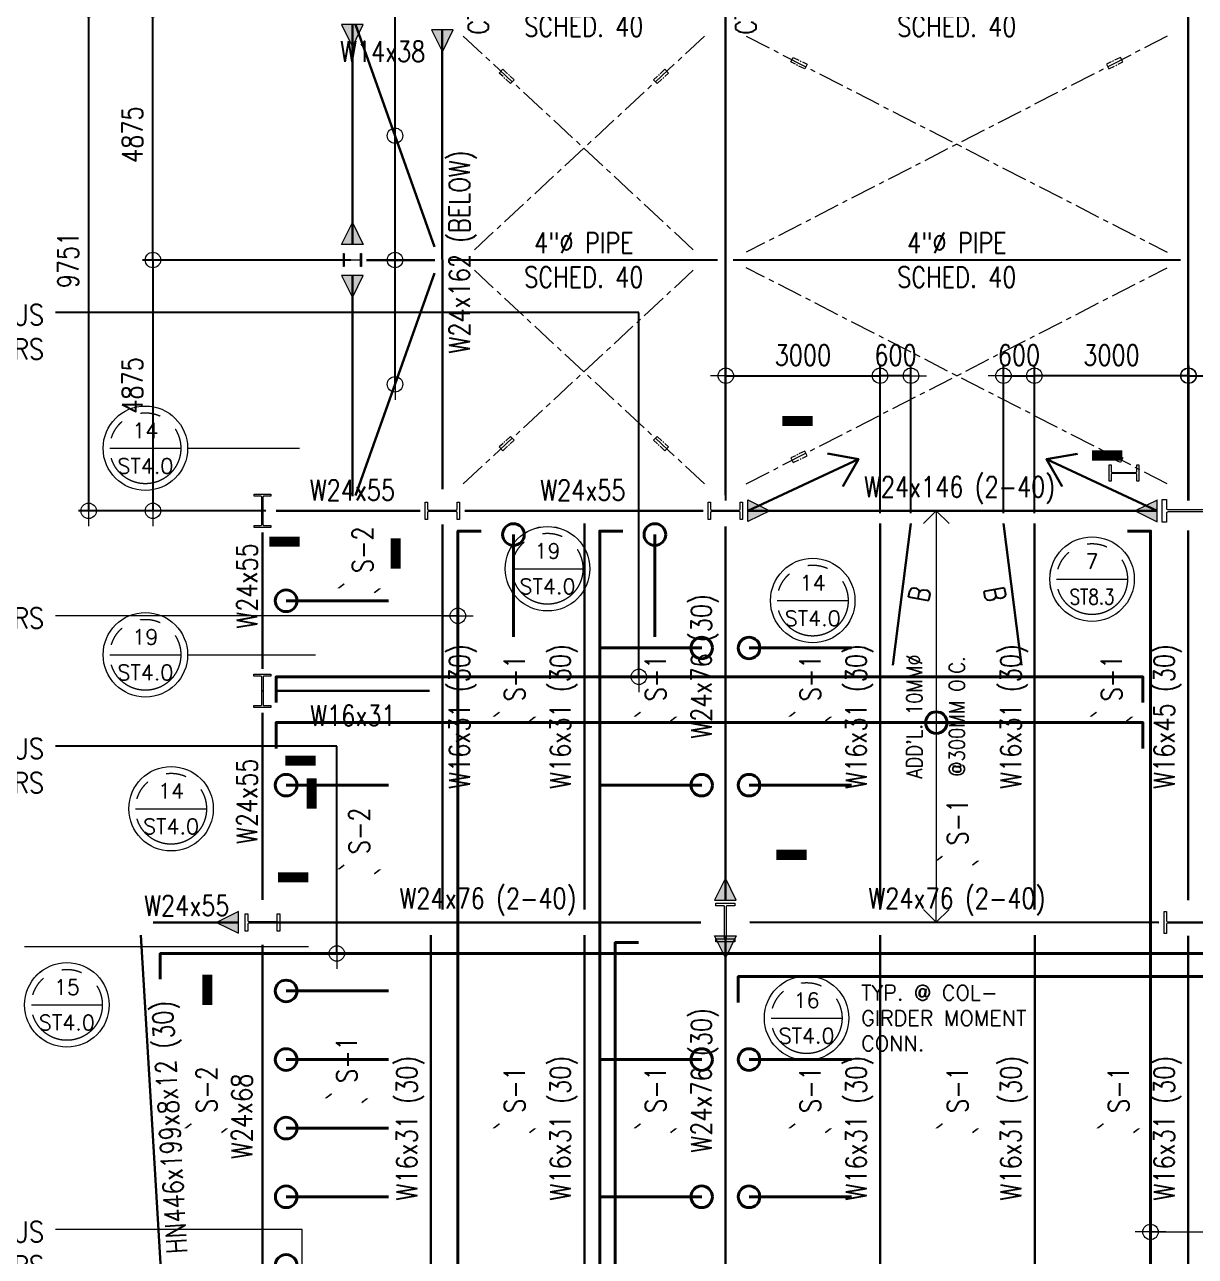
# Model space of a CAD drawing. Header units: millimetres. Extents: x 917308 to 1112116, y -16030 to 119854.
# Drawn here: x 946642 to 969405, y 38984 to 62926 of the extents above; entities that cross this region are included whole.
import ezdxf
from ezdxf.enums import TextEntityAlignment as Align

# ---------------------------------------------------------------- set-up
doc = ezdxf.new("R2010")
doc.units = ezdxf.units.MM
doc.header["$MEASUREMENT"] = 0
doc.linetypes.add('CENTER', pattern=[2, 1.25, -0.25, 0.25, -0.25])
doc.linetypes.add('PHANTOM2', pattern=[1.25, 0.625, -0.125, 0.125, -0.125, 0.125, -0.125])
doc.layers.get('0').update_dxf_attribs({"lineweight": 0})
for name, color, linetype, lineweight in [('4 DIA. PIPE', 3, 'Continuous', 25), ('A_ARCHITECTURAL BACKGROUND', 251, 'Continuous', 5), ('COLUMN', 4, 'Continuous', 20), ('S-ANNO-DIMS', 252, 'Continuous', 5), ('S-ANNO-NPLT', 7, 'Continuous', 9), ('S-Anno-Symb', 143, 'PHANTOM2', 15), ('S-BEAM', 5, 'Continuous', 30), ('S-BEAM-IDEN', 2, 'Continuous', 9), ('S-BRACE', 2, 'Continuous', 9), ('S-COLS', 2, 'Continuous', 20), ('S-CONN', 1, 'Continuous', 9), ('S_DRB', 4, 'Continuous', 40), ('X-BRACE', 2, 'CENTER', 18)]:
    doc.layers.add(name, color=color, linetype=linetype, lineweight=lineweight)
doc.styles.add('1', font='simplex.shx', dxfattribs={"width": 0.85, "height": 300})
doc.styles.add('ARIALNW', font='ARIALN.TTF')
doc.styles.add('ROMANSX', font='ROMANS.shx', dxfattribs={"height": 0.09375})
doc.styles.add('SIMPLEX', font='SIMPLEX.shx', dxfattribs={"width": 1.1})
doc.dimstyles.new('DIM 200', dxfattribs={"dimtxt": 0.36, "dimasz": 0.2, "dimexe": 0.1, "dimexo": 0, "dimgap": 0.08, "dimtad": 1, "dimlfac": 2, "dimrnd": 0.005, "dimzin": 1, "dimdsep": 46, "dimtxsty": 'ARIALNW', "dimcen": 0.09, "dimclrd": 6, "dimclre": 6, "dimclrt": 13, "dimadec": 0, "dimazin": 0, "dimtfac": 1, "dimtofl": 0, "dimtmove": 2, "dimatfit": 3, "dimfxl": 1, "dimtolj": 1, "dimtzin": 0, "dimarcsym": 0})
doc.dimstyles.new('DIM_100', dxfattribs={"dimtxt": 400, "dimasz": 2, "dimexe": 100, "dimexo": 250, "dimgap": 250, "dimtad": 1, "dimdec": 0, "dimrnd": 1, "dimzin": 1, "dimdsep": 46, "dimtxsty": '1', "dimblk1": 'ESCADIM_ARW', "dimblk2": 'ESCADIM_ARW', "dimsah": 1, "dimcen": 50, "dimclrd": 256, "dimclre": 256, "dimclrt": 52, "dimazin": 0, "dimtfac": 1, "dimtdec": 0, "dimtofl": 0, "dimtmove": 0, "dimatfit": 3, "dimldrblk": 'ESCADIM_ARW', "dimfxl": 1, "dimtolj": 1, "dimtzin": 0, "dimarcsym": 0})
doc.dimstyles.new('DIM_200', dxfattribs={"dimtxt": 400, "dimasz": 2, "dimexe": 200, "dimexo": 200, "dimgap": 200, "dimtad": 1, "dimdec": 0, "dimrnd": 1, "dimzin": 1, "dimdsep": 46, "dimtxsty": 'SIMPLEX', "dimblk1": 'ESCADIM_ARW', "dimblk2": 'ESCADIM_ARW', "dimsah": 1, "dimcen": 50, "dimclrd": 251, "dimclre": 251, "dimclrt": 52, "dimazin": 0, "dimtfac": 1, "dimtdec": 0, "dimtofl": 0, "dimtmove": 0, "dimatfit": 3, "dimldrblk": 'ESCADIM_ARW', "dimfxl": 1, "dimtolj": 1, "dimtzin": 0, "dimarcsym": 0})
doc.dimstyles.new('ESCA', dxfattribs={"dimtxt": 300, "dimasz": 1, "dimexe": 100, "dimexo": 100, "dimgap": 100, "dimtad": 1, "dimdec": 0, "dimrnd": 1, "dimdsep": 46, "dimtxsty": '1', "dimblk1": 'ESCADIM_ARW', "dimblk2": 'ESCADIM_ARW', "dimsah": 1, "dimcen": 50, "dimclrd": 256, "dimclre": 256, "dimclrt": 52, "dimadec": 0, "dimazin": 0, "dimtfac": 1, "dimtdec": 0, "dimtofl": 0, "dimtmove": 0, "dimatfit": 3, "dimldrblk": 'ESCADIM_ARW', "dimfxl": 1, "dimtolj": 1, "dimtzin": 0, "dimarcsym": 0})

# ---------------------------------------------------------------- blocks, each defined once
blk = doc.blocks.new('3F COLUMN LAYOUT')
at = {"layer": 'S-COLS', "ltscale": 0.05, "elevation": 0}
for points in [[(8000, 55677), (7836, 55677), (7836, 55714), (7970, 55714, 0.414214), (7990, 55734), (7990, 56266, 0.414214), (7970, 56286), (7836, 56286), (7836, 56323), (8164, 56323), (8164, 56286), (8030, 56286, 0.414214), (8010, 56266), (8010, 55734, 0.414214), (8030, 55714), (8164, 55714), (8164, 55677), (8000, 55677)], [(11163, 56000), (11163, 56167), (11211, 56167), (11211, 56033, 0.414214), (11232, 56013), (11764, 56013, 0.414214), (11784, 56033), (11784, 56167), (11832, 56167), (11832, 55833), (11784, 55833), (11784, 55967, 0.414214), (11764, 55987), (11232, 55987, 0.414214), (11211, 55967), (11211, 55833), (11163, 55833), (11163, 56000)], [(17335, 56000), (17335, 55833), (17287, 55833), (17287, 55967, 0.414214), (17266, 55987), (16734, 55987, 0.414214), (16713, 55967), (16713, 55833), (16665, 55833), (16665, 56167), (16713, 56167), (16713, 56033, 0.414214), (16734, 56013), (17266, 56013, 0.414214), (17287, 56033), (17287, 56167), (17335, 56167), (17335, 56000)], [(8000, 52174), (7835, 52174), (7835, 52214), (7969, 52214, 0.414214), (7989, 52234), (7989, 52767, 0.414214), (7969, 52787), (7835, 52787), (7835, 52827), (8165, 52827), (8165, 52787), (8031, 52787, 0.414214), (8011, 52767), (8011, 52234, 0.414214), (8031, 52214), (8165, 52214), (8165, 52174), (8000, 52174)], [(7661, 48000), (7661, 48169), (7714, 48169), (7714, 48035, 0.414214), (7734, 48015), (8266, 48015, 0.414214), (8286, 48035), (8286, 48169), (8339, 48169), (8339, 47831), (8286, 47831), (8286, 47965, 0.414214), (8266, 47985), (7734, 47985, 0.414214), (7714, 47965), (7714, 47831), (7661, 47831), (7661, 48000)]]:
    blk.add_lwpolyline(points, format="xyb", dxfattribs=at)
at = {"layer": 'S-COLS', "ltscale": 0.05}
for points in [[(26506, 56000), (26506, 55779), (26424, 55779), (26424, 55948, 0.414214), (26395, 55977), (25605, 55977, 0.414214), (25576, 55948), (25576, 55779), (25494, 55779), (25494, 56221), (25576, 56221), (25576, 56052, 0.414214), (25605, 56023), (26395, 56023, 0.414214), (26424, 56052), (26424, 56221), (26506, 56221), (26506, 56000)], [(17000, 48376), (17183, 48376), (17183, 48323), (17033, 48323, 0.414214), (17015, 48305), (17015, 47695, 0.414214), (17033, 47677), (17183, 47677), (17183, 47624), (16817, 47624), (16817, 47677), (16967, 47677, 0.414214), (16985, 47695), (16985, 48305, 0.414214), (16967, 48323), (16817, 48323), (16817, 48376), (17000, 48376)], [(25529, 47997), (25529, 48208), (25576, 48208), (25576, 48039, 0.414214), (25605, 48010), (26395, 48010, 0.414214), (26424, 48039), (26424, 48208), (26471, 48208), (26471, 47786), (26424, 47786), (26424, 47955, 0.414214), (26395, 47984), (25605, 47984, 0.414214), (25576, 47955), (25576, 47786), (25529, 47786), (25529, 47997)]]:
    blk.add_lwpolyline(points, format="xyb", dxfattribs=at)
at = {"layer": 'S-COLS'}
blk.add_point((8000, 52500, 0), dxfattribs=at)
blk = doc.blocks.new('Bubble')
at = {"layer": 'S-ANNO-NPLT'}
blk.add_circle((0, 0), 0.2608, dxfattribs=at)
at = {"layer": 'S-Anno-Symb', "color": 0}
blk.add_line((-0.2188, 0), (0.2188, 0), dxfattribs=at)
blk.add_circle((0, 0), 0.2188, dxfattribs=at)
at = {"layer": 'S-Anno-Symb', "style": 'ROMANSX'}
for tag, p in [('1', (0, 0.1094)), ('S1', (0, -0.1094))]:
    blk.add_attdef(tag, text='', height=0.0937, dxfattribs=at).set_placement(p, align=Align.MIDDLE_CENTER)
at = {"layer": 'S-Anno-Symb', "style": 'ROMANSX', "width": 1.018385, "flags": 8}
blk.add_attdef('LONG', text='', height=0.0937, dxfattribs=at).set_placement((-0.1796, -0.1249), (0.1796, -0.1249), align=Align.FIT)
blk = doc.blocks.new('ESCADIM_ARW')
at = {"color": 7}
blk.add_line((-150, 0), (150, 0), dxfattribs=at)
blk.add_circle((0, 0), 75, dxfattribs=at)
blk = doc.blocks.new('*D9')
at = {"layer": 'Defpoints', "color": 0, "ltscale": 0.05, "transparency": 16777216}
for p in [(963275, 56101), (960275, 53476, 0), (963275, 53229)]:
    blk.add_point(p, dxfattribs=at)
at = {"layer": 'S-ANNO-DIMS', "color": 251, "lineweight": -2, "ltscale": 0.05, "transparency": 16777216}
for p, q in [((960275, 53676), (960275, 56301)), ((963275, 53429), (963275, 56301)), ((960277, 56101), (963273, 56101))]:
    blk.add_line(p, q, dxfattribs=at)
at = {"layer": 'S-ANNO-DIMS', "color": 251, "lineweight": -2, "ltscale": 0.05, "transparency": 16777216, "xscale": 2, "yscale": 2, "zscale": 2, "rotation": 180}
blk.add_blockref('ESCADIM_ARW', (960275, 56101), dxfattribs=at)
at = {"layer": 'S-ANNO-DIMS', "color": 251, "lineweight": -2, "ltscale": 0.05, "transparency": 16777216, "xscale": 2, "yscale": 2, "zscale": 2}
blk.add_blockref('ESCADIM_ARW', (963275, 56101), dxfattribs=at)
at = {"layer": 'S-ANNO-DIMS', "color": 52, "ltscale": 0.05, "transparency": 16777216, "insert": (961775, 56501), "char_height": 400, "attachment_point": 5, "style": 'SIMPLEX'}
blk.add_mtext('\\A1;{\\W0.8;3000}', dxfattribs=at)
blk = doc.blocks.new('*D10')
at = {"layer": 'Defpoints', "color": 0, "ltscale": 0.05, "transparency": 16777216}
for p in [(963275, 56101), (963275, 53229), (963875, 53229)]:
    blk.add_point(p, dxfattribs=at)
at = {"layer": 'S-ANNO-DIMS', "color": 251, "lineweight": -2, "ltscale": 0.05, "transparency": 16777216}
for p, q in [((963275, 53429), (963275, 56301)), ((963875, 53429), (963875, 56301)), ((963873, 56101), (963277, 56101))]:
    blk.add_line(p, q, dxfattribs=at)
at = {"layer": 'S-ANNO-DIMS', "color": 251, "lineweight": -2, "ltscale": 0.05, "transparency": 16777216, "xscale": 2, "yscale": 2, "zscale": 2, "rotation": 180}
blk.add_blockref('ESCADIM_ARW', (963275, 56101), dxfattribs=at)
at = {"layer": 'S-ANNO-DIMS', "color": 251, "lineweight": -2, "ltscale": 0.05, "transparency": 16777216, "xscale": 2, "yscale": 2, "zscale": 2}
blk.add_blockref('ESCADIM_ARW', (963875, 56101), dxfattribs=at)
at = {"layer": 'S-ANNO-DIMS', "color": 52, "ltscale": 0.05, "transparency": 16777216, "insert": (963575, 56501), "char_height": 400, "attachment_point": 5, "style": 'SIMPLEX'}
blk.add_mtext('\\A1;{\\W0.8;600}', dxfattribs=at)
blk = doc.blocks.new('*D11')
at = {"layer": 'Defpoints', "color": 0, "ltscale": 0.05, "transparency": 16777216}
for p in [(966275, 56101), (969275, 53476, 0), (966275, 53229)]:
    blk.add_point(p, dxfattribs=at)
at = {"layer": 'S-ANNO-DIMS', "color": 251, "lineweight": -2, "ltscale": 0.05, "transparency": 16777216}
for p, q in [((966275, 53429), (966275, 56301)), ((969275, 53676), (969275, 56301)), ((969273, 56101), (966277, 56101))]:
    blk.add_line(p, q, dxfattribs=at)
at = {"layer": 'S-ANNO-DIMS', "color": 251, "lineweight": -2, "ltscale": 0.05, "transparency": 16777216, "xscale": 2, "yscale": 2, "zscale": 2, "rotation": 180}
blk.add_blockref('ESCADIM_ARW', (966275, 56101), dxfattribs=at)
at = {"layer": 'S-ANNO-DIMS', "color": 251, "lineweight": -2, "ltscale": 0.05, "transparency": 16777216, "xscale": 2, "yscale": 2, "zscale": 2}
blk.add_blockref('ESCADIM_ARW', (969275, 56101), dxfattribs=at)
at = {"layer": 'S-ANNO-DIMS', "color": 52, "ltscale": 0.05, "transparency": 16777216, "insert": (967775, 56501), "char_height": 400, "attachment_point": 5, "style": 'SIMPLEX'}
blk.add_mtext('\\A1;{\\W0.8;3000}', dxfattribs=at)
blk = doc.blocks.new('*D12')
at = {"layer": 'Defpoints', "color": 0, "ltscale": 0.05, "transparency": 16777216}
for p in [(966275, 56101), (965675, 53229), (966275, 53229)]:
    blk.add_point(p, dxfattribs=at)
at = {"layer": 'S-ANNO-DIMS', "color": 251, "lineweight": -2, "ltscale": 0.05, "transparency": 16777216}
for p, q in [((965675, 53429), (965675, 56301)), ((966275, 53429), (966275, 56301)), ((965677, 56101), (966273, 56101))]:
    blk.add_line(p, q, dxfattribs=at)
at = {"layer": 'S-ANNO-DIMS', "color": 251, "lineweight": -2, "ltscale": 0.05, "transparency": 16777216, "xscale": 2, "yscale": 2, "zscale": 2, "rotation": 180}
blk.add_blockref('ESCADIM_ARW', (965675, 56101), dxfattribs=at)
at = {"layer": 'S-ANNO-DIMS', "color": 251, "lineweight": -2, "ltscale": 0.05, "transparency": 16777216, "xscale": 2, "yscale": 2, "zscale": 2}
blk.add_blockref('ESCADIM_ARW', (966275, 56101), dxfattribs=at)
at = {"layer": 'S-ANNO-DIMS', "color": 52, "ltscale": 0.05, "transparency": 16777216, "insert": (965975, 56501), "char_height": 400, "attachment_point": 5, "style": 'SIMPLEX'}
blk.add_mtext('\\A1;{\\W0.8;600}', dxfattribs=at)
blk = doc.blocks.new('*D13')
at = {"layer": 'Defpoints', "color": 0, "ltscale": 0.05, "transparency": 16777216}
for p in [(971766, 56101, 0), (969266, 53476, 0), (971766, 53229, 0)]:
    blk.add_point(p, dxfattribs=at)
at = {"layer": 'S-ANNO-DIMS', "color": 251, "lineweight": -2, "ltscale": 0.05, "transparency": 16777216}
for p, q in [((969266, 53676, 0), (969266, 56301, 0)), ((971766, 53429, 0), (971766, 56301, 0)), ((969268, 56101, 0), (971764, 56101, 0))]:
    blk.add_line(p, q, dxfattribs=at)
at = {"layer": 'S-ANNO-DIMS', "color": 251, "lineweight": -2, "ltscale": 0.05, "transparency": 16777216, "xscale": 2, "yscale": 2, "zscale": 2, "rotation": 180}
blk.add_blockref('ESCADIM_ARW', (969266, 56101, 0), dxfattribs=at)
at = {"layer": 'S-ANNO-DIMS', "color": 251, "lineweight": -2, "ltscale": 0.05, "transparency": 16777216, "xscale": 2, "yscale": 2, "zscale": 2}
blk.add_blockref('ESCADIM_ARW', (971766, 56101, 0), dxfattribs=at)
at = {"layer": 'S-ANNO-DIMS', "color": 52, "ltscale": 0.05, "transparency": 16777216, "insert": (970516, 56501, 0), "char_height": 400, "attachment_point": 5, "style": 'SIMPLEX'}
blk.add_mtext('\\A1;{\\W0.8;2500}', dxfattribs=at)
blk = doc.blocks.new('_Open90')
at = {"color": 0, "linetype": 'ByBlock', "lineweight": -2}
for p, q in [((-0.5, 0.5), (0, 0)), ((0, 0), (-1, 0)), ((0, 0), (-0.5, -0.5))]:
    blk.add_line(p, q, dxfattribs=at)
blk = doc.blocks.new('*D50')
at = {"lineweight": -2, "ltscale": 0.5, "transparency": 16777216}
blk.add_line((21102, 55501), (21102, 48502), dxfattribs=at)
at = {"layer": 'Defpoints', "color": 0, "ltscale": 0.5, "transparency": 16777216}
for p in [(21102, 56001, 0), (21102, 48002, 0), (21102, 48002)]:
    blk.add_point(p, dxfattribs=at)
at = {"lineweight": -2, "ltscale": 0.5, "transparency": 16777216, "xscale": 500, "yscale": 500, "zscale": 500}
for p, rotation in [((21102, 56001), 90), ((21102, 48002), 270)]:
    blk.add_blockref('_Open90', p, dxfattribs=dict(at, rotation=rotation))
at = {"color": 52, "ltscale": 0.5, "transparency": 16777216, "char_height": 300, "attachment_point": 5, "rotation": 90, "style": '1'}
for s, insert in [("\\A1;ADD'L. 10MM%%C", (20674, 52002)), ('\\A1;@300MM O.C. ', (21502, 52002))]:
    blk.add_mtext(s, dxfattribs=dict(at, insert=insert))
blk = doc.blocks.new('*D40')
at = {"layer": 'Defpoints', "color": 0, "ltscale": 0.05, "transparency": 16777216}
for p in [(953187, 58351), (949137, 53475), (951535, 53475, 0)]:
    blk.add_point(p, dxfattribs=at)
at = {"layer": 'S-ANNO-DIMS', "color": 251, "lineweight": -2, "ltscale": 0.05, "transparency": 16777216}
for p, q in [((952987, 58351), (948937, 58351)), ((949137, 58349), (949137, 53477)), ((951335, 53475), (948937, 53475))]:
    blk.add_line(p, q, dxfattribs=at)
at = {"layer": 'S-ANNO-DIMS', "color": 251, "lineweight": -2, "ltscale": 0.05, "transparency": 16777216, "xscale": 2, "yscale": 2, "zscale": 2}
for p, rotation in [((949137, 58351), 90), ((949137, 53475), 270)]:
    blk.add_blockref('ESCADIM_ARW', p, dxfattribs=dict(at, rotation=rotation))
at = {"layer": 'S-ANNO-DIMS', "color": 52, "ltscale": 0.05, "transparency": 16777216, "insert": (948737, 55913), "char_height": 400, "attachment_point": 5, "rotation": 90, "style": 'SIMPLEX'}
blk.add_mtext('\\A1;{\\W0.8;4875}', dxfattribs=at)
blk = doc.blocks.new('*D41')
at = {"layer": 'Defpoints', "color": 0, "ltscale": 0.05, "transparency": 16777216}
for p in [(952837, 63226, 0), (947887, 53475), (951535, 53475, 0)]:
    blk.add_point(p, dxfattribs=at)
at = {"layer": 'S-ANNO-DIMS', "color": 251, "lineweight": -2, "ltscale": 0.05, "transparency": 16777216}
for p, q in [((952637, 63226), (947687, 63226)), ((947887, 63224), (947887, 53477)), ((951335, 53475), (947687, 53475))]:
    blk.add_line(p, q, dxfattribs=at)
at = {"layer": 'S-ANNO-DIMS', "color": 251, "lineweight": -2, "ltscale": 0.05, "transparency": 16777216, "xscale": 2, "yscale": 2, "zscale": 2}
for p, rotation in [((947887, 63226), 90), ((947887, 53475), 270)]:
    blk.add_blockref('ESCADIM_ARW', p, dxfattribs=dict(at, rotation=rotation))
at = {"layer": 'S-ANNO-DIMS', "color": 52, "ltscale": 0.05, "transparency": 16777216, "insert": (947487, 58351), "char_height": 400, "attachment_point": 5, "rotation": 90, "style": 'SIMPLEX'}
blk.add_mtext('\\A1;{\\W0.8;9751}', dxfattribs=at)
blk = doc.blocks.new('*D42')
at = {"layer": 'Defpoints', "color": 0, "ltscale": 0.05, "transparency": 16777216}
for p in [(949137, 63226), (952839, 63226, 0), (953187, 58351)]:
    blk.add_point(p, dxfattribs=at)
at = {"layer": 'S-ANNO-DIMS', "color": 251, "lineweight": -2, "ltscale": 0.05, "transparency": 16777216}
for p, q in [((952639, 63226), (948937, 63226)), ((949137, 58353), (949137, 63224)), ((952987, 58351), (948937, 58351))]:
    blk.add_line(p, q, dxfattribs=at)
at = {"layer": 'S-ANNO-DIMS', "color": 251, "lineweight": -2, "ltscale": 0.05, "transparency": 16777216, "xscale": 2, "yscale": 2, "zscale": 2}
for p, rotation in [((949137, 63226), 90), ((949137, 58351), 270)]:
    blk.add_blockref('ESCADIM_ARW', p, dxfattribs=dict(at, rotation=rotation))
at = {"layer": 'S-ANNO-DIMS', "color": 52, "ltscale": 0.05, "transparency": 16777216, "insert": (948737, 60788), "char_height": 400, "attachment_point": 5, "rotation": 90, "style": 'SIMPLEX'}
blk.add_mtext('\\A1;{\\W0.8;4875}', dxfattribs=at)
blk = doc.blocks.new('3F FRAMING LAYOUT')
at = {"layer": 'S-CONN'}
for points in [[(208, 57350), (-2, 56921), (-213, 57350)], [(5935, 47791), (6364, 48002), (5935, 48212)], [(13894, 47788), (13465, 47998), (13894, 48209)], [(5289, 40430), (5500, 40859), (5710, 40430)], [(-3964, 39790), (-4393, 40000), (-3964, 40210)], [(5289, 39737), (5500, 39308), (5710, 39737)]]:
    blk.add_hatch(color=256, dxfattribs=at).paths.add_polyline_path(points)
at = {"layer": 'S-BEAM'}
for p, q in [((5500, 67050, 0), (5500, 48306, 0)), ((14500, 67050, 0), (14500, 48381, 0)), ((-3, 57350, 0), (-2, 48423, 0)), ((-436, 48000, 0), (-3231, 47999, 0)), ((5066, 48000, 0), (433, 48000, 0)), ((5935, 48000, 0), (13894, 47999, 0)), ((-2, 40249, 0), (-2, 47733, 0)), ((2759, 40249, 0), (2759, 47752, 0)), ((5500, 40430, 0), (5500, 47694, 0)), ((8509, 40249, 0), (8509, 47753, 0)), ((9109, 47753, 0), (8759, 44999, 0)), ((10909, 47753, 0), (11259, 44999, 0)), ((11509, 40249, 0), (11509, 47753, 0)), ((-3500, 44927, 0), (-3500, 47577, 0)), ((14500, 40430, 0), (14500, 47619, 0)), ((-252, 44500, 0), (-3234, 44500, 0)), ((-3500, 44074, 0), (-3500, 40439, 0)), ((-5626, 40000, 0), (-3964, 40000, 0)), ((5024, 40000, 0), (-3231, 40000, 0)), ((5976, 40002, 0), (13929, 39999, 0)), ((-5415, 32249, 0), (-5864, 39749, 0)), ((-225, 39749, 0), (-225, 32252, 0)), ((2759, 39749, 0), (2759, 32252, 0)), ((8509, 39749, 0), (8509, 32251, 0)), ((11517, 39749, 0), (11517, 32251, 0)), ((-3500, 32606, 0), (-3500, 39561, 0)), ((5500, 39737, 0), (5500, 32414, 0)), ((14500, 39737, 0), (14500, 32414, 0))]:
    blk.add_line(p, q, dxfattribs=at)
at = {"layer": 'S-CONN', "color": 1, "elevation": 0}
for points in [[(-213, 57350), (-2, 56921), (208, 57350), (-214, 57350)], [(5935, 48212), (6364, 48002), (5935, 47791), (5935, 48213)], [(13894, 48209), (13465, 47998), (13894, 47788), (13894, 48210)], [(5710, 40430), (5500, 40859), (5289, 40430), (5711, 40430)], [(-3964, 40210), (-4393, 40000), (-3964, 39790), (-3964, 40211)], [(5710, 39737), (5500, 39308), (5289, 39737), (5711, 39737)]]:
    blk.add_lwpolyline(points, dxfattribs=at)
at = {"layer": 'S-BRACE', "ltscale": 0.5}
for points in [[(8086, 49004, 0), (5935, 48002, 0)], [(11743, 49001, 0), (13894, 47999, 0)]]:
    blk.add_leader(points, dimstyle='DIM 200', override={"dimasz": 500, "dimtad": 0, "dimclrd": 2, "dimldrblk": 'Open90', "dimfxl": 0.18}, dxfattribs=at)
blk = doc.blocks.new("ADD' L BARS")
at = {"layer": 'S_DRB'}
for p, q in [((12879.1, 53548.4, 0), (12879.1, 55538, 0)), ((15629.3, 53548.4, 0), (15629.3, 55538, 0)), ((10450, 46666.4, 0), (8460.4, 46666.4, 0)), ((10450.1, 45333.2, 0), (8460.5, 45333.2, 0)), ((10450.3, 43999.9, 0), (8460.7, 43999.9, 0)), ((10450.4, 42666.6, 0), (8460.8, 42666.6, 0))]:
    blk.add_line(p, q, dxfattribs=at)
at = {"layer": 'S_DRB', "color": 4, "elevation": 0}
for points in [[(12248.4, 40432.8), (11798.4, 40432.8), (11799.7, 55606.9), (12249.7, 55606.9)], [(24817.1, 40432.8), (25267.1, 40432.8), (25267.1, 55606.9), (24817.1, 55606.9)], [(25117.1, 52271.9), (25117.1, 52771.9), (8265.2, 52771.9), (8265.2, 52271.9)], [(25117.1, 51382.7), (25117.1, 51882.7), (8265.2, 51882.7), (8265.2, 51382.7)], [(15310.1, 24150), (14860.1, 24150), (14860.1, 47606.7), (15310.1, 47606.7)], [(46351.2, 46894.5), (46351.2, 47394.5), (6014.4, 47394.5), (6014.4, 46894.5)], [(46001.2, 46444.5), (46001.2, 46944.5), (17250, 46944.5), (17250, 46444.5)]]:
    blk.add_lwpolyline(points, dxfattribs=at)
at = {"layer": 'S_DRB'}
for centre in [(12879.1, 55538, 0), (15629.3, 55538, 0), (21102.3, 51882.7, 0), (8460.4, 46666.4, 0), (8460.5, 45333.2, 0), (8460.7, 43999.9, 0), (8460.8, 42666.6, 0), (8461, 41333.3, 0)]:
    blk.add_circle(centre, 210.4, dxfattribs=at)
at = {"layer": 'S-BEAM-IDEN', "char_height": 400, "attachment_point": 3, "style": '1'}
for s, insert in [('5-25MM∅ DIAPHRAGM BARS', (3752.1, 54111.3, 0)), ('8-25MM∅ CONTINUOUS \\PDIAPHRAGM BARS', (3752.1, 51576.8, 0)), ('3-25MM∅ CONTINUOUS \\PDIAPHRAGM BARS', (3752.1, 42184.6, 0))]:
    blk.add_mtext_dynamic_manual_height_columns(s, width=8791.578, gutter_width=1, heights=[0], dxfattribs=dict(at, insert=insert))
at = {"ltscale": 0.5}
dim = blk.add_linear_dim(base=(21102.3, 48002.4, 0), p1=(21102.3, 56001.2, 0), p2=(21102.3, 48002.4, 0), angle=270, text="ADD'L. 10MM%%C\\X@300MM O.C. ", dimstyle='DIM_100', override={"dimasz": 500, "dimexo": 100, "dimblk1": 'Open90', "dimblk2": 'Open90', "dimse1": 1, "dimse2": 1}, dxfattribs=at)
dim.commit()
dim.dimension.update_dxf_attribs({"geometry": '*D50', "text_midpoint": (21102.3, 52001.8, 0)})
at = {"layer": 'S-ANNO-DIMS', "color": 4}
for points in [[(11799.7, 53958.7, 0), (3976.4, 53958.7, 0)], [(9446.3, 47394.5, 0), (9446.3, 51424.2, 0), (3976.4, 51424.2, 0)], [(8775, 40606.8, 0), (8775, 42032, 0), (3976.4, 42032, 0)], [(25267.1, 41983, 0), (47743.9, 41983, 0)]]:
    blk.add_leader(points, dimstyle='ESCA', override={"dimasz": 2, "dimtad": 0, "dimfxl": 0.0625}, dxfattribs=at)

msp = doc.modelspace()

# ---------------------------------------------------------------- hatches: boundary and pattern name
at = {"layer": 'S-CONN'}
for points in [[(953226.57163, 62925.47966), (953016.20462, 62496.46335), (952805.8376, 62925.47966)], [(953226.57163, 58651.26326), (953016.20462, 59080.27957), (952805.8376, 58651.26326)], [(953226.57163, 58050.18278), (953016.20462, 57621.16646), (952805.8376, 58050.18278)]]:
    msp.add_hatch(color=256, dxfattribs=at).paths.add_polyline_path(points)

# ---------------------------------------------------------------- linework, layer by layer
at = {"layer": '4 DIA. PIPE'}
for p, q in [((954912.7752, 58351.0199, -0.00001), (960116.37504, 58351.0199, -0.00001)), ((960416.37504, 58351.0199, -0.00001), (969116.37504, 58351.0199, 0))]:
    msp.add_line(p, q, dxfattribs=at)
at = {"layer": 'COLUMN', "ltscale": 0.05, "elevation": 0.0001}
msp.add_lwpolyline([(953192.06738, 58350.72302), (953192.06738, 58223.78652), (953175.68438, 58223.78652), (953175.68438, 58325.83102, 0.4142135624), (953155.55488, 58345.96052), (952875.77388, 58345.96052, 0.4142135624), (952855.64438, 58325.83102), (952855.64438, 58223.78652), (952839.26138, 58223.78652), (952839.26138, 58477.65952), (952855.64438, 58477.65952), (952855.64438, 58375.61502, 0.4142135624), (952875.77388, 58355.48552), (953155.55488, 58355.48552, 0.4142135624), (953175.68438, 58375.61502), (953175.68438, 58477.65952), (953192.06738, 58477.65952), (953192.06738, 58350.72302)], format="xyb", dxfattribs=at)
at = {"layer": 'S-ANNO-NPLT'}
for centre in [(948990.11442, 54691.63035, -0.00002), (956808.2375, 52349.8514, -0.00001), (967396.09249, 52148.7403, 0), (961964.83094, 51730.93721, 0.00001), (948990.11442, 50676.86224, -0.00002), (949489.58158, 47684.71132, 0.00001), (947463.73216, 43872.43357, 0), (961845.98736, 43614.94081, -0.00001)]:
    msp.add_circle(centre, 821.36597, dxfattribs=at)
at = {"layer": 'S-Anno-Symb', "linetype": 'ByBlock'}
for p, q in [((949811.4804, 54691.63035, -0.00002), (951989.72, 54691.63035, -0.00002)), ((949811.4804, 50676.86224, -0.00002), (952298.67686, 50676.86224, -0.00002)), ((946642.36618, 45005.66, 0), (952159.38206, 45005.66, 0))]:
    msp.add_line(p, q, dxfattribs=at)
for points, elevation in [([(961964.83094, 52552.30319, 0, 0, 0), (961964.83094, 55220.79732, 196.07256, 196.07256, 0), (961376.61326, 55220.79732, 0, 0, 0)], 0.00001), ([(951989.72, 54691.63035, 0, 0, 0), (951989.72, 52875.51364, 196.07256, 196.07256, 0), (951401.50232, 52875.51364, 0, 0, 0)], 0.00001), ([(967395.42028, 52970.106, 0, 0, 0), (967395.42028, 54550.38399, 196.07256, 196.07256, 0), (967983.63796, 54550.38399, 0, 0, 0)], 0.00001), ([(955986.87153, 52349.8514, 0, 0, 0), (953856.60768, 52349.8514, 196.07256, 196.07256, 0), (953856.60768, 52938.06908, 0, 0, 0)], -0.00001), ([(952298.67686, 50676.86224, 0, 0, 0), (952298.67686, 48617.98882, 196.07256, 196.07256, 0), (951710.45918, 48617.98882, 0, 0, 0)], 0.00001), ([(950310.94755, 47684.71132, 0, 0, 0), (952221.80252, 47684.71132, 196.07256, 196.07256, 0), (952221.80252, 48272.929, 0, 0, 0)], 0.00001), ([(961845.98736, 44436.30678, 0, 0, 0), (961845.98736, 46789.18817, 196.07256, 196.07256, 0), (961257.76968, 46789.18817, 0, 0, 0)], 0), ([(952159.38206, 45005.66, 0, 0, 0), (952159.38206, 46350.63601, 196.07256, 196.07256, 0), (951571.16438, 46350.63601, 0, 0, 0)], 0), ([(948285.09813, 43872.43357, 0, 0, 0), (950195.95309, 43872.43357, 196.07256, 196.07256, 0), (950195.95309, 44460.65125, 0, 0, 0)], 0)]:
    msp.add_lwpolyline(points, format="xyseb", dxfattribs=dict(at, elevation=elevation))
at = {"layer": 'S-BEAM'}
for p, q in [((953015.66438, 58650.72302, 0.00011), (953015.66438, 62926.0199, 0.00011)), ((954612.84058, 58606.84064, -0.00007), (953074.56137, 62926.0199, -0.00001)), ((954614.99071, 58350.72302, -0.00001), (953292.06738, 58350.72302, 0.00002)), ((953015.66438, 53762.3289, 0.00011), (953015.66438, 58050.72302, 0.00011)), ((954612.84058, 58094.6054, -0.00007), (953074.56137, 53775.78555, -0.00001))]:
    msp.add_line(p, q, dxfattribs=at)
at = {"layer": 'S-COLS', "color": 7, "ltscale": 0.05, "elevation": 0.00001}
msp.add_lwpolyline([(967727.83104, 54211.96285), (967727.83104, 54370.71285), (967765.42304, 54370.71285), (967765.42304, 54242.06185, 0.4142135624), (967784.98104, 54222.50385), (968247.76904, 54222.50385, 0.4142135624), (968267.32704, 54242.06185), (968267.32704, 54370.71285), (968304.91904, 54370.71285), (968304.91904, 54053.21285), (968267.32704, 54053.21285), (968267.32704, 54181.86385, 0.4142135624), (968247.76904, 54201.42185), (967784.98104, 54201.42185, 0.4142135624), (967765.42304, 54181.86385), (967765.42304, 54053.21285), (967727.83104, 54053.21285), (967727.83104, 54211.96285)], format="xyb", dxfattribs=at)
at = {"layer": 'S-COLS'}
for points, elevation in [([(952856.1375, 52055.74437, 29.99952, 29.99952, 0), (952743.09317, 51968.74324, 0, 0, 0), (953552.67072, 51968.74324, 29.99952, 29.99952, 0), (953439.6264, 51881.7421, 0, 0, 0)], 0), ([(955875.74687, 49562.86801, 29.99952, 29.99952, 0), (955762.70254, 49475.86687, 0, 0, 0), (956572.28009, 49475.86687, 29.99952, 29.99952, 0), (956459.23577, 49388.86574, 0, 0, 0)], 0), ([(958617.24115, 49562.86801, 29.99952, 29.99952, 0), (958504.19683, 49475.86687, 0, 0, 0), (959313.77438, 49475.86687, 29.99952, 29.99952, 0), (959200.73005, 49388.86574, 0, 0, 0)], 0), ([(961625.70131, 49562.86801, 29.99952, 29.99952, 0), (961512.65698, 49475.86687, 0, 0, 0), (962322.23453, 49475.86687, 29.99952, 29.99952, 0), (962209.1902, 49388.86574, 0, 0, 0)], 0), ([(967483.09074, 49562.86801, 29.99952, 29.99952, 0), (967370.04641, 49475.86687, 0, 0, 0), (968179.62396, 49475.86687, 29.99952, 29.99952, 0), (968066.57964, 49388.86574, 0, 0, 0)], 0), ([(964487.32082, 46762.80801, 29.99952, 29.99952, 0), (964374.27649, 46675.80687, 0, 0, 0), (965183.85404, 46675.80687, 29.99952, 29.99952, 0), (965070.80971, 46588.80574, 0, 0, 0)], -0.00001), ([(952856.1375, 46591.82437, 29.99952, 29.99952, 0), (952743.09317, 46504.82324, 0, 0, 0), (953552.67072, 46504.82324, 29.99952, 29.99952, 0), (953439.6264, 46417.8221, 0, 0, 0)], 0), ([(952611.95187, 42144.99317, 29.99952, 29.99952, 0), (952498.90754, 42057.99203, 0, 0, 0), (953308.48509, 42057.99203, 29.99952, 29.99952, 0), (953195.44076, 41970.9909, 0, 0, 0)], 0.00001), ([(949884.72885, 41561.84315, 29.99952, 29.99952, 0), (949771.68452, 41474.84202, 0, 0, 0), (950581.26207, 41474.84202, 29.99952, 29.99952, 0), (950468.21774, 41387.84088, 0, 0, 0)], 0), ([(955875.74687, 41561.84315, 29.99952, 29.99952, 0), (955762.70254, 41474.84202, 0, 0, 0), (956572.28009, 41474.84202, 29.99952, 29.99952, 0), (956459.23577, 41387.84088, 0, 0, 0)], 0), ([(958617.24115, 41561.84315, 29.99952, 29.99952, 0), (958504.19683, 41474.84202, 0, 0, 0), (959313.77438, 41474.84202, 29.99952, 29.99952, 0), (959200.73005, 41387.84088, 0, 0, 0)], 0), ([(961625.70131, 41561.84315, 29.99952, 29.99952, 0), (961512.65698, 41474.84202, 0, 0, 0), (962322.23453, 41474.84202, 29.99952, 29.99952, 0), (962209.1902, 41387.84088, 0, 0, 0)], 0), ([(964487.32082, 41561.84315, 29.99952, 29.99952, 0), (964374.27649, 41474.84202, 0, 0, 0), (965183.85404, 41474.84202, 29.99952, 29.99952, 0), (965070.80971, 41387.84088, 0, 0, 0)], -0.00001), ([(967617.24115, 41561.84315, 29.99952, 29.99952, 0), (967504.19683, 41474.84202, 0, 0, 0), (968313.77438, 41474.84202, 29.99952, 29.99952, 0), (968200.73005, 41387.84088, 0, 0, 0)], 0.00001)]:
    msp.add_lwpolyline(points, format="xyseb", dxfattribs=dict(at, elevation=elevation))
at = {"layer": 'S-CONN', "color": 1, "elevation": 0.00011}
for points in [[(952805.8376, 62925.47966), (953016.20462, 62496.46335), (953226.57163, 62925.47966), (952804.75712, 62925.47966)], [(952805.8376, 58651.26326), (953016.20462, 59080.27957), (953226.57163, 58651.26326), (952804.75712, 58651.26326)], [(952805.8376, 58050.18278), (953016.20462, 57621.16646), (953226.57163, 58050.18278), (952804.75712, 58050.18278)]]:
    msp.add_lwpolyline(points, dxfattribs=at)
at = {"layer": 'S_DRB'}
for p, q in [((953716.37504, 51726.26324, 0), (951726.74206, 51726.26324, 0)), ((957816.37504, 50809.35323, 0.00001), (959806.00802, 50809.35323, 0.00001)), ((962716.37504, 50809.35323, 0.00001), (960726.74206, 50809.35323, 0.00001)), ((953716.37504, 48142.68657, 0.00001), (951726.74206, 48142.68657, 0.00001)), ((957816.37504, 48142.68657, 0.00001), (959806.00802, 48142.68657, 0.00001)), ((962716.37504, 48142.68657, 0.00001), (960726.74206, 48142.68657, 0.00001)), ((957816.37504, 42809.35323, 0), (959806.00802, 42809.35323, 0)), ((962716.37504, 42809.35323, 0), (960726.74206, 42809.35323, 0)), ((957816.37504, 40142.68657, 0), (959806.00802, 40142.68657, 0)), ((962716.37504, 40142.68657, 0), (960726.74206, 40142.68657, 0))]:
    msp.add_line(p, q, dxfattribs=at)
at = {"layer": 'S_DRB', "color": 4, "elevation": -0.00001}
for points in [[(958274.88076, 5906.9999), (957824.88076, 5906.9999), (957824.88076, 53082.92387), (958274.88076, 53082.92387)], [(989617.61895, 44370.52839), (989617.61895, 44870.52839), (949280.81041, 44870.52839), (949280.81041, 44370.52839)]]:
    msp.add_lwpolyline(points, dxfattribs=at)
at = {"layer": 'S_DRB'}
for centre in [(951726.74206, 51726.26324, 0), (959806.00802, 50809.35323, 0.00001), (960726.74206, 50809.35323, 0.00001), (951726.74206, 48142.68657, 0.00001), (959806.00802, 48142.68657, 0.00001), (960726.74206, 48142.68657, 0.00001), (959806.00802, 42809.35323, 0), (960726.74206, 42809.35323, 0), (959806.00802, 40142.68657, 0), (960726.74206, 40142.68657, 0)]:
    msp.add_circle(centre, 210.36702, dxfattribs=at)
at = {"layer": 'X-BRACE', "ltscale": 400}
for p, q in [((955171.28794, 62700.95895, -0.00001), (959697.60871, 58501.0199, -0.00001)), ((959859.26537, 62700.95895, -0.00001), (955332.9446, 58501.0199, -0.00001)), ((968859.26537, 62700.95895, 0), (960673.48471, 58501.0199, -0.00001)), ((960673.48471, 62700.95895, -0.00001), (968859.26537, 58501.0199, 0)), ((955171.28794, 54001.08085, -0.00001), (959697.60871, 58201.0199, -0.00001)), ((959859.26537, 54001.08085, -0.00001), (955332.9446, 58201.0199, -0.00001)), ((968859.26537, 54001.08085, 0), (960673.48471, 58201.0199, 0)), ((960673.48471, 54001.08085, -0.00001), (968859.26537, 58201.0199, 0))]:
    msp.add_line(p, q, dxfattribs=at)
at = {"layer": 'X-BRACE', "ltscale": 100}
for points, elevation in [([(961540.87102, 62199.72983), (961585.40984, 62289.26359), (961854.01111, 62155.64714), (961809.4723, 62066.11338)], -0.00001), ([(967991.87906, 62199.72983), (967947.34024, 62289.26359), (967678.73896, 62155.64714), (967723.27778, 62066.11338)], 0), ([(955870.32036, 61984.12307), (955938.33874, 62057.42723), (956158.25122, 61853.37209), (956090.23284, 61780.06793)], -0.00001), ([(959160.23295, 61984.12307), (959092.21457, 62057.42723), (958872.30209, 61853.37209), (958940.32047, 61780.06793)], -0.00001), ([(955870.32036, 54717.91674), (955938.33874, 54644.61258), (956158.25122, 54848.66772), (956090.23284, 54921.97188)], -0.00001), ([(959160.23295, 54717.91674), (959092.21457, 54644.61258), (958872.30209, 54848.66772), (958940.32047, 54921.97188)], -0.00001), ([(961540.87102, 54502.30998), (961585.40984, 54412.77622), (961854.01111, 54546.39266), (961809.4723, 54635.92642)], -0.00001), ([(967991.87906, 54502.30998), (967947.34024, 54412.77622), (967678.73896, 54546.39266), (967723.27778, 54635.92642)], 0)]:
    msp.add_lwpolyline(points, close=True, dxfattribs=dict(at, elevation=elevation))

# ---------------------------------------------------------------- block references
at = {"layer": 'A_ARCHITECTURAL BACKGROUND', "lineweight": -3, "ltscale": 0.05}
msp.add_blockref('3F COLUMN LAYOUT', (943266.37504, -2523.9801, 0), dxfattribs=at)
at = {"layer": 'S-Anno-Symb', "xscale": 3149.760000000242, "yscale": 3149.760000000242, "zscale": 3149.760000000242}
for p, values in [((948990.11442, 54691.63035, -0.00002), {'1': '14', 'S1': 'ST4.0'}), ((956808.2375, 52349.8514, -0.00001), {'1': '19', 'S1': 'ST4.0'}), ((961964.83094, 51730.93721, 0.00001), {'1': '14', 'S1': 'ST4.0'}), ((948990.11442, 50676.86224, -0.00002), {'1': '19', 'S1': 'ST4.0'}), ((949489.58158, 47684.71132, 0.00001), {'1': '14', 'S1': 'ST4.0'}), ((947463.73216, 43872.43357, 0), {'1': '15', 'S1': 'ST4.0'}), ((961845.98736, 43614.94081, -0.00001), {'1': '16', 'S1': 'ST4.0'})]:
    msp.add_blockref('Bubble', p, dxfattribs=at).add_auto_attribs(values)
at = {"layer": 'S-Anno-Symb'}
ref = msp.add_blockref('Bubble', (967396.09249, 52148.7403, 0), dxfattribs=dict(at, xscale=3149.760000000242, yscale=3149.760000000242, zscale=3149.760000000242))
ref.add_attrib('1', '7', dxfattribs={"height": 295.29, "style": 'ROMANSX'}).set_placement((967396.09249, 52493.2453, 0), align=Align.MIDDLE_CENTER)
ref.add_attrib('S1', 'ST8.3', dxfattribs={"height": 295.29, "style": 'ROMANSX', "width": 0.8}).set_placement((967396.09249, 51804.2353, 0), align=Align.MIDDLE_CENTER)
at = {"layer": 'S-BEAM'}
msp.add_blockref('3F FRAMING LAYOUT', (954766.06659, 5476.0199, 0.00001), dxfattribs=at)
at = {"layer": 'S-BRACE'}
msp.add_blockref("ADD' L BARS", (943266.37504, -2523.9801, 0), dxfattribs=at)

# ---------------------------------------------------------------- texts
at = {"layer": 'S-ANNO-DIMS', "color": 52, "char_height": 400, "attachment_point": 5, "style": 'SIMPLEX'}
for s, insert, rotation in [('\\A1;{\\W0.8;CT-2}', (955463.8894, 63299.17998, -0.00001), 90), ('\\A1;{\\W0.8;CT-1}', (960666.08616, 63299.17998, -0.00002), 90), ('\\A1;{\\W0.8;W24x162 (BELOW)}', (955163.34916, 58508.04448, -0.00001), 90), ('\\A1;\\pxqc;{\\W0.8;S-2}', (953213.19039, 52718.74324, 0.00002), 90), ('\\A1;\\pxqc;{\\W0.8;S-1}', (956167.49132, 50225.86687, 0), 90), ('\\A1;\\pxqc;{\\W0.8;S-1}', (958908.9856, 50225.86687, 0), 90), ('\\A1;\\pxqc;{\\W0.8;S-1}', (961917.44575, 50225.86687, 0), 90), ('\\A1;\\pxqc;{\\W0.8;S-1}', (967774.83519, 50225.86687, 0), 90), ('\\A1;\\pxqc;{\\W0.8;S-2}', (953147.88195, 47254.82324, 0), 90), ('\\A1;\\pxqc;{\\W0.8;S-1}', (964779.06526, 47425.80687, -0.00001), 90), ('\\A1;{\\W0.8;HN446x199x8x12 (30)}', (949525.81766, 41498.69728, 0), 93.423878219), ('\\A1;\\pxqc;{\\W0.8;S-1}', (952903.69631, 42807.99203, 0.00001), 90), ('\\A1;\\pxqc;{\\W0.8;S-2}', (950176.4733, 42224.84202, 0), 90), ('\\A1;\\pxqc;{\\W0.8;S-1}', (956167.49132, 42224.84202, 0), 90), ('\\A1;\\pxqc;{\\W0.8;S-1}', (958908.9856, 42224.84202, 0), 90), ('\\A1;\\pxqc;{\\W0.8;S-1}', (961917.44575, 42224.84202, 0), 90), ('\\A1;\\pxqc;{\\W0.8;S-1}', (964779.06526, 42224.84202, -0.00001), 90), ('\\A1;\\pxqc;{\\W0.8;S-1}', (967908.9856, 42224.84202, 0.00001), 90)]:
    msp.add_mtext(s, dxfattribs=dict(at, insert=insert, rotation=rotation))
at = {"layer": 'S-ANNO-DIMS', "color": 52, "extrusion": (-0.093152, 0.159205, 0.982841), "insert": (964040.04464, 51854.09413, -0.00006), "char_height": 400, "attachment_point": 5, "text_direction": (0.19358, 0.971192, -0.13897), "style": 'SIMPLEX'}
msp.add_mtext('\\A1;{\\W0.8;B}', dxfattribs=at)
at = {"layer": 'S-ANNO-DIMS', "color": 52, "extrusion": (0.093152, 0.159205, 0.982841), "insert": (965509.62573, 51854.09413, -0.00006), "char_height": 400, "attachment_point": 5, "text_direction": (0.19358, -0.971192, 0.13897), "style": 'SIMPLEX'}
msp.add_mtext('\\A1;{\\W0.8;B}', dxfattribs=at)
at = {"layer": 'S-ANNO-DIMS', "color": 52, "insert": (949794.77082, 45801.2639, 0), "char_height": 400, "attachment_point": 5, "style": 'SIMPLEX'}
msp.add_mtext('\\A1;{\\W0.8;W24x55}', dxfattribs=at)
at = {"layer": 'S-Anno-Symb', "insert": (962906.69601, 43614.94081, -0.00001), "char_height": 295.29, "width": 6780.3427625, "attachment_point": 4, "style": 'ROMANSX'}
msp.add_mtext('TYP. @ COL-\\PGIRDER MOMENT\\PCONN.', dxfattribs=at)
at = {"layer": 'S-BEAM-IDEN', "char_height": 400, "attachment_point": 3, "style": '1'}
for s, insert in [('3-25MM∅ CONTINUOUS \\PDIAPHRAGM BARS', (947018.42907, 57483.49527, -0.00001)), ('8-25MM∅ CONTINUOUS \\PDIAPHRAGM BARS', (947018.42907, 49052.79527, -0.00003))]:
    msp.add_mtext_dynamic_manual_height_columns(s, width=8791.57845, gutter_width=1, heights=[0], dxfattribs=dict(at, insert=insert))
at = {"layer": 'S-COLS', "color": 52, "char_height": 400, "attachment_point": 5, "style": 'SIMPLEX'}
for s, insert in [('\\A1;{\\W0.8;4"%%C PIPE\\PSCHED. 40}', (957514.57512, 63226.0199, 0)), ('\\A1;{\\W0.8;4"%%C PIPE\\PSCHED. 40}', (964766.37504, 63226.0199, 0.00001)), ('\\A1;{\\W0.8;W14x38}', (953602.63819, 62401.48233, 0.00004)), ('\\A1;{\\W0.8;4"%%C PIPE\\PSCHED. 40}', (957514.57512, 58351.0199, -0.00001)), ('\\A1;{\\W0.8;4"%%C PIPE\\PSCHED. 40}', (964766.37504, 58351.0199, 0)), ('\\A1;{\\W0.8;W24x146 (2-40)}', (964819.01884, 53875.94983, 0.00001)), ('\\A1;{\\W0.8;W24x55}', (953014.40982, 53877.28127, 0.00003)), ('\\A1;{\\W0.8;W24x55}', (957495.55163, 53876.49387, 0.00001)), ('\\A1;{\\W0.8;W16x31}', (953022.88195, 49494.74657, 0)), ('\\A1;{\\W0.8;W24x76 (2-40)}', (955650.52159, 45876.49388, 0.00001)), ('\\A1;{\\W0.8;W24x76 (2-40)}', (964766.37504, 45877.19431, 0))]:
    msp.add_mtext(s, dxfattribs=dict(at, insert=insert))
at = {"layer": 'S-COLS', "color": 52, "char_height": 400, "attachment_point": 5, "rotation": 90, "style": 'SIMPLEX'}
for s, insert in [('\\A1;{\\W0.8;W24x55}', (950966.66391, 52014.87345, 0)), ('\\A1;{\\W0.8;W24x76 (30)}', (959866.37504, 50451.34221, -0.00001)), ('\\A1;{\\W0.8;W16x31 (30)}', (955164.17827, 49478.96221, -0.00001)), ('\\A1;{\\W0.8;W16x31 (30)}', (957124.88076, 49478.96221, -0.00001)), ('\\A1;{\\W0.8;W16x31 (30)}', (962874.83519, 49478.96221, -0.00001)), ('\\A1;{\\W0.8;W16x31 (30)}', (965883.29534, 49478.96221, -0.00001)), ('\\A1;{\\W0.8;W16x45 (30)}', (968866.37504, 49478.96221, 0)), ('\\A1;{\\W0.8;W24x55}', (950966.66391, 47830.0014, 0)), ('\\A1;{\\W0.8;W24x76 (30)}', (959866.37504, 42405.48668, 0)), ('\\A1;{\\W0.8;W16x31 (30)}', (954141.01759, 41476.69344, -0.00001)), ('\\A1;{\\W0.8;W16x31 (30)}', (957124.88076, 41476.69344, -0.00001)), ('\\A1;{\\W0.8;W16x31 (30)}', (962874.83519, 41476.69344, -0.00001)), ('\\A1;{\\W0.8;W16x31 (30)}', (965883.29534, 41476.69344, -0.00001)), ('\\A1;{\\W0.8;W16x31 (30)}', (968866.37504, 41476.69344, 0)), ('\\A1;{\\W0.8;W24x68}', (950866.66391, 41704.55848, 0))]:
    msp.add_mtext(s, dxfattribs=dict(at, insert=insert))

# ---------------------------------------------------------------- dimensions: what is measured, and where the dimension line sits
at = {"layer": 'S-ANNO-DIMS', "ltscale": 0.05}
for base, p1, p2, angle, picture, middle in [((947886.95352, 53475.42614, 0.00001), (952837.43727, 63226.0199, 0.00003), (951535.34854, 53475.42614, 0), 270, '*D41', (947486.95352, 58350.72302, 0.00001)), ((949136.95352, 63226.0199, 0.00001), (953187.46474, 58350.72302, 0.00001), (952839.26138, 63226.0199, 0.00011), 90, '*D42', (948736.95352, 60788.37146, 0.00001)), ((949136.95352, 53475.42614, 0.00001), (953187.46474, 58350.72302, 0.00001), (951535.34854, 53475.42614, 0), 270, '*D40', (948736.95352, 55913.07458, 0.00001)), ((966274.83519, 56101.05037, -0.00001), (969274.83519, 53476.01989, 0), (966274.83519, 53229.28973, -0.00001), 180, '*D11', (967774.83519, 56501.05037, -0.00001))]:
    dim = msp.add_linear_dim(base=base, p1=p1, p2=p2, angle=angle, text='{\\W0.8;<>}', dimstyle='DIM_200', dxfattribs=at)
    dim.commit()
    dim.dimension.update_dxf_attribs({"geometry": picture, "text_midpoint": middle})
for base, p1, p2, picture, middle in [((963274.83519, 56101.05037, -0.00001), (960274.83519, 53476.01989, 0), (963274.83519, 53229.28973, -0.00001), '*D9', (961774.83519, 56501.05037, -0.00001)), ((971766.37504, 56101.05038, 0), (969266.37504, 53476.0199, 0), (971766.37504, 53229.28974, 0), '*D13', (970516.37504, 56501.05038, 0))]:
    dim = msp.add_linear_dim(base=base, p1=p1, p2=p2, text='{\\W0.8;<>}', dimstyle='DIM_200', dxfattribs=at)
    dim.commit()
    dim.dimension.update_dxf_attribs({"geometry": picture, "text_midpoint": middle})
dim = msp.add_linear_dim(base=(963274.83519, 56101.05037, -0.00001), p1=(963874.83519, 53229.42623, -0.00001), p2=(963274.83519, 53229.28973, -0.00001), angle=180, text='{\\W0.8;<>}', dimstyle='DIM_200', dxfattribs=at)
dim.commit()
dim.dimension.update_dxf_attribs({"geometry": '*D10', "text_midpoint": (963574.83519, 56101.05037, -0.00001), "dimtype": 160})
dim = msp.add_linear_dim(base=(966274.83519, 56101.05037, -0.00001), p1=(965674.83519, 53229.42623, -0.00001), p2=(966274.83519, 53229.28973, -0.00001), text='{\\W0.8;<>}', dimstyle='DIM_200', dxfattribs=at)
dim.commit()
dim.dimension.update_dxf_attribs({"geometry": '*D12', "text_midpoint": (965974.83519, 56101.05037, -0.00001), "dimtype": 160})

# ---------------------------------------------------------------- leaders
at = {"layer": 'S-ANNO-DIMS', "color": 4}
for points in [[(953843.70098, 55935.19547, -0.00004), (953843.70098, 69812.4, -0.00004), (946661.26, 69812.4, -0.00004)], [(953843.70098, 58350.72302, -0.00004), (953843.70098, 69812.4, -0.00004), (946661.26, 69812.4, -0.00004)], [(953843.70098, 60766.43027, -0.00004), (953843.70098, 69812.4, -0.00004), (946661.26, 69812.4, -0.00004)], [(958585.32, 50247.93179, 0), (958585.32, 57330.88, 0), (947242.76127, 57330.88, 0)], [(952712.68736, 44870.52839, -0.00001), (952712.68736, 48900.18, -0.00001), (947242.76127, 48900.18, -0.00001)]]:
    msp.add_leader(points, dimstyle='ESCA', override={"dimasz": 2, "dimtad": 0, "dimfxl": 0.0625}, dxfattribs=at)

doc.saveas('drawing.dxf')
